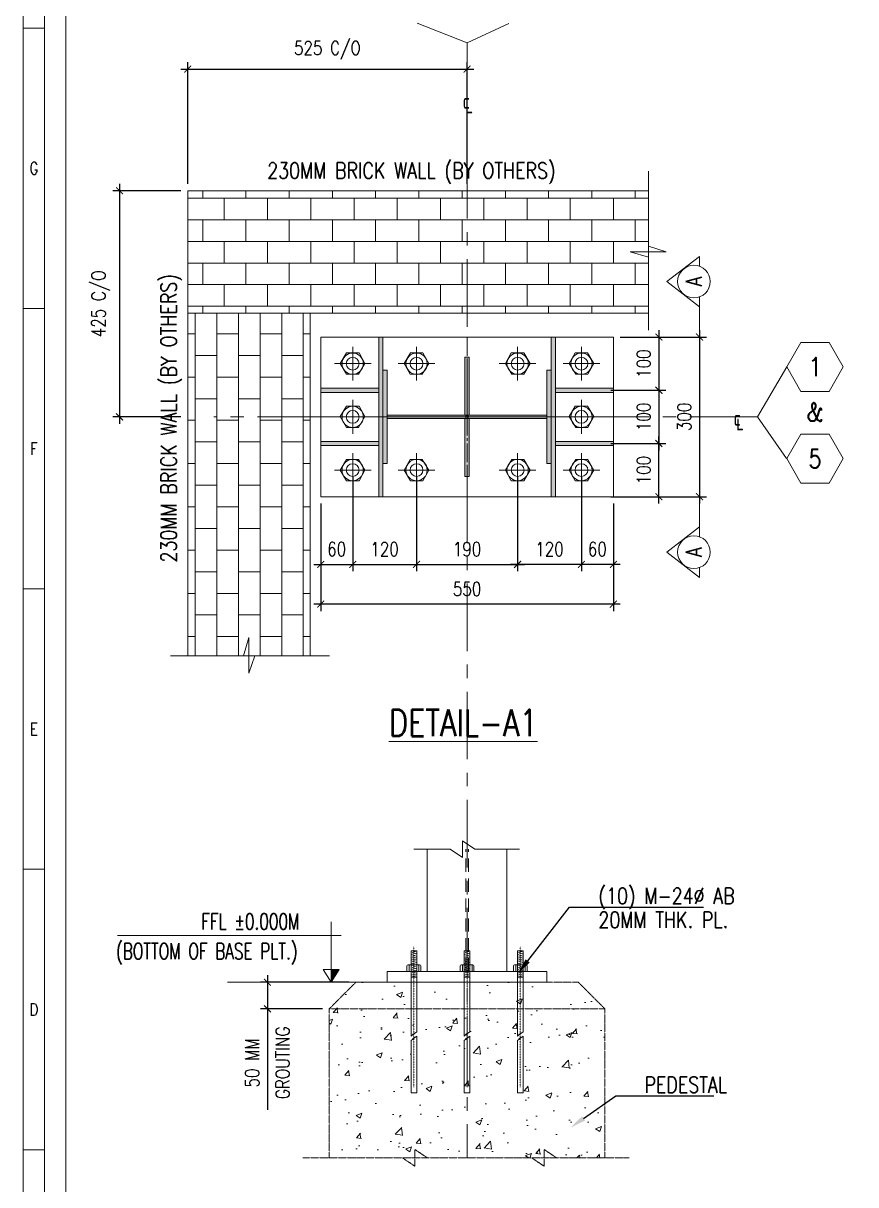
# Model space of a CAD drawing. Header units: inches. Extents: x 683042 to 921062, y -316188 to -5771.
# Drawn here: x 770450 to 772015, y -62632 to -60449 of the extents above; entities that cross this region are included whole.
import ezdxf
from ezdxf import colors
from ezdxf.entities.mleader import LeaderData, LeaderLine
from ezdxf.enums import TextEntityAlignment as Align
from ezdxf.math import Vec2, Vec3

# ---------------------------------------------------------------- set-up
doc = ezdxf.new("R2010")
doc.units = ezdxf.units.IN
doc.header["$MEASUREMENT"] = 0
for name, pattern in [('ACAD_ISO06W100', [36, 24, -3, 0, -3, 0, -3, 0, -3]), ('CENTER', [2, 1.25, -0.25, 0.25, -0.25]), ('CENTERX2', [101.6, 63.5, -12.7, 12.7, -12.7]), ('CONTINOUS', [0]), ('HIDDEN', [0.375, 0.25, -0.125])]:
    doc.linetypes.add(name, pattern=pattern)
for name, color, linetype, lineweight in [('01_SC_TEXT', 3, 'CONTINOUS', 0), ('AB', 62, 'Continuous', 0), ('BOLT', 30, 'Continuous', 0), ('HATCH.(FSH)', 250, 'Continuous', 13)]:
    doc.layers.add(name, color=color, linetype=linetype, lineweight=lineweight)
for name, color, linetype in [('3', 3, 'Continuous'), ('BG&E - DIMENSIONS', 7, 'Continuous'), ('BOLTS', 7, 'Continuous'), ('CENTER LINE', 1, 'CENTERX2'), ('DETAIL-A', 41, 'Continuous'), ('TXT', 7, 'Continuous')]:
    doc.layers.add(name, color=color, linetype=linetype)
doc.styles.add('AR-ROMANS-80', font='romans.shx', dxfattribs={"width": 0.8})
doc.styles.add('ROMANS', font='romans.shx', dxfattribs={"width": 0.8})
doc.styles.get("Standard").update_dxf_attribs({"font": 'arial.ttf'})
doc.dimstyles.new('DET', dxfattribs={"dimscale": 13, "dimtxt": 2, "dimasz": 1, "dimexe": 1, "dimexo": 1, "dimgap": 1.2, "dimtad": 1, "dimdec": 0, "dimzin": 0, "dimdsep": 46, "dimtxsty": 'AR-ROMANS-80', "dimblk": 'ARCHTICK', "dimcen": 0.09, "dimdle": 1, "dimclrd": 6, "dimclre": 6, "dimclrt": 256, "dimadec": 0, "dimazin": 0, "dimtfac": 1, "dimtdec": 0, "dimtmove": 0, "dimatfit": 3, "dimldrblk": 'ARCHTICK', "dimfxl": 1, "dimtfill": 1, "dimtolj": 1, "dimtzin": 0, "dimlwd": -1, "dimlwe": -1, "dimarcsym": 0})

# ---------------------------------------------------------------- blocks, each defined once
blk = doc.blocks.new('A$C452708B2')
at = {"layer": 'AB', "color": 2, "linetype": 'CENTER', "ltscale": 3}
blk.add_line((0, -9550), (0, 2073), dxfattribs=at)
at = {"layer": 'AB', "color": 7}
for p, q in [((-231, 1712), (-231, -459)), ((231, 1712), (-231, 1712)), ((231, 1712), (231, -459)), ((231, -459), (-231, -459))]:
    blk.add_line(p, q, dxfattribs=at)
at = {"layer": 'AB'}
for p, q in [((231, 1521), (-231, 1419)), ((231, 1210), (-231, 1108)), ((231, 1056), (-231, 954)), ((147, 1660), (-147, 1588)), ((147, 1349), (-147, 1277)), ((-570, 0), (-570, 475)), ((-475, 570), (475, 570)), ((-380, 0), (-380, 570)), ((231, 745), (-231, 643)), ((231, 591), (-231, 490)), ((231, 281), (-231, 179)), ((231, 127), (-231, 25)), ((147, 884), (-147, 812)), ((147, 420), (-147, 348)), ((409, 543), (409, 0)), ((570, 475), (570, 0)), ((231, -184), (-231, -286)), ((-231, -459), (-231, -5329)), ((147, -45), (-147, -117)), ((147, -356), (-147, -428)), ((231, -459), (231, -4984)), ((-231, -5329), (-95, -5213)), ((-231, -5696), (-91, -5578)), ((-231, -5696), (-231, -10027)), ((-95, -5213), (-100, -5138)), ((-100, -5138), (-31, -5253)), ((-91, -5578), (-97, -5503)), ((-97, -5503), (-28, -5618)), ((-37, -5178), (231, -4984)), ((-31, -5253), (-37, -5178)), ((-33, -5543), (231, -5351)), ((-28, -5618), (-33, -5543)), ((231, -5351), (231, -10027)), ((-231, -10027), (231, -10027))]:
    blk.add_line(p, q, dxfattribs=at)
for centre, start, end in [((-475, 475), 90, 180), ((475, 475), 0, 90)]:
    blk.add_arc(centre, 95, start, end, dxfattribs=at)
blk = doc.blocks.new('_ArchTick')
at = {"color": 0, "linetype": 'ByBlock', "const_width": 0.15}
blk.add_lwpolyline([(-0.5, -0.5), (0.5, 0.5)], dxfattribs=at)
blk = doc.blocks.new('*D57')
at = {"color": 6, "transparency": 16777216}
for p, q in [((770908.8, -62238.1), (770908.8, -62301.1)), ((771062, -62251.1), (770895.8, -62251.1)), ((771012, -62301.1), (770895.8, -62301.1)), ((770908.8, -62301.1), (770908.8, -62490.9))]:
    blk.add_line(p, q, dxfattribs=at)
at = {"layer": 'Defpoints', "color": 0, "transparency": 16777216}
for p in [(771075, -62251.1), (770908.8, -62301.1), (771025, -62301.1)]:
    blk.add_point(p, dxfattribs=at)
at = {"color": 6, "transparency": 16777216, "xscale": 13, "yscale": 13, "zscale": 13}
for p, rotation in [((770908.8, -62251.1), 90), ((770908.8, -62301.1), 270)]:
    blk.add_blockref('_ArchTick', p, dxfattribs=dict(at, rotation=rotation))
at = {"lineweight": 5, "transparency": 16777216, "char_height": 26, "attachment_point": 5, "rotation": 90, "style": 'AR-ROMANS-80'}
for s, insert in [('\\A1;GROUTING', (770937.4, -62402.5)), ('\\A1;50 MM', (770880.2, -62402.5))]:
    blk.add_mtext(s, dxfattribs=dict(at, insert=insert))
blk = doc.blocks.new('*D48')
at = {"color": 6, "transparency": 16777216}
for p, q in [((771644.5, -61025.8), (771644.5, -61151.8)), ((771572, -61038.8), (771657.5, -61038.8)), ((771554, -61138.8), (771657.5, -61138.8))]:
    blk.add_line(p, q, dxfattribs=at)
at = {"layer": 'Defpoints', "color": 0, "transparency": 16777216}
for p in [(771559, -61038.8), (771541, -61138.8), (771644.5, -61138.8)]:
    blk.add_point(p, dxfattribs=at)
at = {"color": 6, "transparency": 16777216, "xscale": 13, "yscale": 13, "zscale": 13}
for p, rotation in [((771644.5, -61038.8), 90), ((771644.5, -61138.8), 270)]:
    blk.add_blockref('_ArchTick', p, dxfattribs=dict(at, rotation=rotation))
at = {"lineweight": 5, "transparency": 16777216, "insert": (771615.9, -61088.8), "char_height": 26, "attachment_point": 5, "rotation": 90, "style": 'AR-ROMANS-80'}
blk.add_mtext('\\A1;100', dxfattribs=at)
blk = doc.blocks.new('*D49')
at = {"color": 6, "transparency": 16777216}
for p, q in [((771644.5, -61125.8), (771644.5, -61251.8)), ((771554, -61138.8), (771657.5, -61138.8)), ((771554, -61238.8), (771657.5, -61238.8))]:
    blk.add_line(p, q, dxfattribs=at)
at = {"layer": 'Defpoints', "color": 0, "transparency": 16777216}
for p in [(771541, -61138.8), (771541, -61238.8), (771644.5, -61238.8)]:
    blk.add_point(p, dxfattribs=at)
at = {"color": 6, "transparency": 16777216, "xscale": 13, "yscale": 13, "zscale": 13}
for p, rotation in [((771644.5, -61138.8), 90), ((771644.5, -61238.8), 270)]:
    blk.add_blockref('_ArchTick', p, dxfattribs=dict(at, rotation=rotation))
at = {"lineweight": 5, "transparency": 16777216, "insert": (771615.9, -61188.8), "char_height": 26, "attachment_point": 5, "rotation": 90, "style": 'AR-ROMANS-80'}
blk.add_mtext('\\A1;100', dxfattribs=at)
blk = doc.blocks.new('*D50')
at = {"color": 6, "transparency": 16777216}
for p, q in [((771069, -61301.8), (771069, -61479)), ((771189, -61301.8), (771189, -61479)), ((771056, -61466), (771202, -61466))]:
    blk.add_line(p, q, dxfattribs=at)
at = {"layer": 'Defpoints', "color": 0, "transparency": 16777216}
for p in [(771069, -61288.8), (771189, -61288.8), (771189, -61466)]:
    blk.add_point(p, dxfattribs=at)
at = {"color": 6, "transparency": 16777216, "xscale": 13, "yscale": 13, "zscale": 13, "rotation": 180}
blk.add_blockref('_ArchTick', (771069, -61466), dxfattribs=at)
at = {"color": 6, "transparency": 16777216, "xscale": 13, "yscale": 13, "zscale": 13}
blk.add_blockref('_ArchTick', (771189, -61466), dxfattribs=at)
at = {"lineweight": 5, "transparency": 16777216, "insert": (771129, -61437.4), "char_height": 26, "attachment_point": 5, "style": 'AR-ROMANS-80'}
blk.add_mtext('\\A1;120', dxfattribs=at)
blk = doc.blocks.new('*D51')
at = {"color": 6, "transparency": 16777216}
for p, q in [((771009, -61351.8), (771009, -61553.7)), ((771559, -61351.8), (771559, -61553.7)), ((771572, -61540.7), (770996, -61540.7))]:
    blk.add_line(p, q, dxfattribs=at)
at = {"layer": 'Defpoints', "color": 0, "transparency": 16777216}
for p in [(771009, -61338.8), (771559, -61338.8), (771009, -61540.7)]:
    blk.add_point(p, dxfattribs=at)
at = {"color": 6, "transparency": 16777216, "xscale": 13, "yscale": 13, "zscale": 13, "rotation": 180}
blk.add_blockref('_ArchTick', (771009, -61540.7), dxfattribs=at)
at = {"color": 6, "transparency": 16777216, "xscale": 13, "yscale": 13, "zscale": 13}
blk.add_blockref('_ArchTick', (771559, -61540.7), dxfattribs=at)
at = {"lineweight": 5, "transparency": 16777216, "insert": (771284, -61512.1), "char_height": 26, "attachment_point": 5, "style": 'AR-ROMANS-80'}
blk.add_mtext('\\A1;550', dxfattribs=at)
blk = doc.blocks.new('*D52')
at = {"color": 6, "transparency": 16777216}
for p, q in [((771720.8, -61025.8), (771720.8, -61351.8)), ((771572, -61038.8), (771733.8, -61038.8)), ((771572, -61338.8), (771733.8, -61338.8))]:
    blk.add_line(p, q, dxfattribs=at)
at = {"layer": 'Defpoints', "color": 0, "transparency": 16777216}
for p in [(771559, -61038.8), (771559, -61338.8), (771720.8, -61338.8)]:
    blk.add_point(p, dxfattribs=at)
at = {"color": 6, "transparency": 16777216, "xscale": 13, "yscale": 13, "zscale": 13}
for p, rotation in [((771720.8, -61038.8), 90), ((771720.8, -61338.8), 270)]:
    blk.add_blockref('_ArchTick', p, dxfattribs=dict(at, rotation=rotation))
at = {"lineweight": 5, "transparency": 16777216, "insert": (771692.2, -61188.8), "char_height": 26, "attachment_point": 5, "rotation": 90, "style": 'AR-ROMANS-80'}
blk.add_mtext('\\A1;300', dxfattribs=at)
blk = doc.blocks.new('*D58')
at = {"layer": 'BG&E - DIMENSIONS', "color": 6, "transparency": 16777216}
for p, q in [((770746, -60763.8), (770617.9, -60763.8)), ((770630.9, -60750.8), (770630.9, -61201.8)), ((770746, -61188.8), (770617.9, -61188.8))]:
    blk.add_line(p, q, dxfattribs=at)
at = {"layer": 'Defpoints', "color": 0, "transparency": 16777216}
for p in [(770759, -60763.8), (770630.9, -61188.8), (770759, -61188.8)]:
    blk.add_point(p, dxfattribs=at)
at = {"layer": 'BG&E - DIMENSIONS', "color": 6, "transparency": 16777216, "xscale": 13, "yscale": 13, "zscale": 13}
for p, rotation in [((770630.9, -60763.8), 90), ((770630.9, -61188.8), 270)]:
    blk.add_blockref('_ArchTick', p, dxfattribs=dict(at, rotation=rotation))
at = {"layer": 'BG&E - DIMENSIONS', "lineweight": 5, "transparency": 16777216, "insert": (770595.5, -60976.3), "char_height": 26, "attachment_point": 5, "rotation": 90, "style": 'AR-ROMANS-80'}
blk.add_mtext('\\A1;425 C/O', dxfattribs=at)
blk = doc.blocks.new('*D59')
at = {"layer": 'BG&E - DIMENSIONS', "color": 6, "transparency": 16777216}
for p, q in [((770759, -60750.8), (770759, -60522.3)), ((771284, -60750.8), (771284, -60522.3)), ((770746, -60535.3), (771297, -60535.3))]:
    blk.add_line(p, q, dxfattribs=at)
at = {"layer": 'Defpoints', "color": 0, "transparency": 16777216}
for p in [(771284, -60535.3), (770759, -60763.8), (771284, -60763.8)]:
    blk.add_point(p, dxfattribs=at)
at = {"layer": 'BG&E - DIMENSIONS', "color": 6, "transparency": 16777216, "xscale": 13, "yscale": 13, "zscale": 13, "rotation": 180}
blk.add_blockref('_ArchTick', (770759, -60535.3), dxfattribs=at)
at = {"layer": 'BG&E - DIMENSIONS', "color": 6, "transparency": 16777216, "xscale": 13, "yscale": 13, "zscale": 13}
blk.add_blockref('_ArchTick', (771284, -60535.3), dxfattribs=at)
at = {"layer": 'BG&E - DIMENSIONS', "lineweight": 5, "transparency": 16777216, "insert": (771021.5, -60499.9), "char_height": 26, "attachment_point": 5, "style": 'AR-ROMANS-80'}
blk.add_mtext('\\A1;525 C/O', dxfattribs=at)
blk = doc.blocks.new('*D53')
at = {"color": 6, "transparency": 16777216}
for p, q in [((771554, -61238.8), (771657.5, -61238.8)), ((771644.5, -61351.8), (771644.5, -61225.8)), ((771554, -61338.8), (771657.5, -61338.8))]:
    blk.add_line(p, q, dxfattribs=at)
at = {"layer": 'Defpoints', "color": 0, "transparency": 16777216}
for p in [(771541, -61238.8), (771644.5, -61238.8), (771541, -61338.8)]:
    blk.add_point(p, dxfattribs=at)
at = {"color": 6, "transparency": 16777216, "xscale": 13, "yscale": 13, "zscale": 13}
for p, rotation in [((771644.5, -61238.8), 90), ((771644.5, -61338.8), 270)]:
    blk.add_blockref('_ArchTick', p, dxfattribs=dict(at, rotation=rotation))
at = {"lineweight": 5, "transparency": 16777216, "insert": (771615.9, -61288.8), "char_height": 26, "attachment_point": 5, "rotation": 90, "style": 'AR-ROMANS-80'}
blk.add_mtext('\\A1;100', dxfattribs=at)
blk = doc.blocks.new('A$C12C407A3')
at = {"color": 3, "lineweight": 5}
blk.add_line((475, 105), (1042, 105), dxfattribs=at)
blk.add_lwpolyline([(-288, 105), (-474, 105), (0, -507), (475, 105), (288, 105)], dxfattribs=at)
blk.add_circle((0, 0), 307, dxfattribs=at)
blk = doc.blocks.new('*D54')
at = {"color": 6, "transparency": 16777216}
for p, q in [((771069, -61301.9), (771069, -61479)), ((771009, -61351.8), (771009, -61479)), ((770996, -61466), (771082, -61466))]:
    blk.add_line(p, q, dxfattribs=at)
at = {"layer": 'Defpoints', "color": 0, "transparency": 16777216}
for p in [(771069, -61288.9), (771009, -61338.8), (771069, -61466)]:
    blk.add_point(p, dxfattribs=at)
at = {"color": 6, "transparency": 16777216, "xscale": 13, "yscale": 13, "zscale": 13, "rotation": 180}
blk.add_blockref('_ArchTick', (771009, -61466), dxfattribs=at)
at = {"color": 6, "transparency": 16777216, "xscale": 13, "yscale": 13, "zscale": 13}
blk.add_blockref('_ArchTick', (771069, -61466), dxfattribs=at)
at = {"lineweight": 5, "transparency": 16777216, "insert": (771039, -61437.4), "char_height": 26, "attachment_point": 5, "style": 'AR-ROMANS-80'}
blk.add_mtext('\\A1;60', dxfattribs=at)
blk = doc.blocks.new('A$C153212E7')
at = {"lineweight": 5}
h = blk.add_hatch(color=256, dxfattribs=at)
h.dxf.hatch_style = 1
h.paths.add_polyline_path([(108.9, 300), (108.9, 0), (116.9, 0), (116.9, 300)])
h = blk.add_hatch(color=256, dxfattribs=at)
h.dxf.hatch_style = 1
h.paths.add_polyline_path([(441.1, 300), (441.1, 0), (433.1, 0), (433.1, 300)])
h = blk.add_hatch(color=256, dxfattribs=at)
h.dxf.hatch_style = 1
h.paths.add_polyline_path([(279, 153), (279, 261.9), (271, 261.9), (271, 153)])
h = blk.add_hatch(color=3, dxfattribs=at)
h.dxf.hatch_style = 1
h.paths.add_polyline_path([(116.9, 237.5), (116.9, 62.5), (124.9, 62.5), (124.9, 237.5)])
h.paths.add_polyline_path([(125, 147), (425, 147), (425, 153), (125, 153)])
h.paths.add_polyline_path([(433, 237.5), (433, 62.5), (425, 62.5), (425, 237.5)])
h = blk.add_hatch(color=256, dxfattribs=at)
h.dxf.hatch_style = 1
h.paths.add_polyline_path([(108.9, 204), (0, 204), (0, 196), (108.9, 196)])
h = blk.add_hatch(color=256, dxfattribs=at)
h.dxf.hatch_style = 1
h.paths.add_polyline_path([(441.1, 204), (550, 204), (550, 196), (441.1, 196)])
h = blk.add_hatch(color=256, dxfattribs=at)
h.dxf.hatch_style = 1
h.paths.add_polyline_path([(279, 147), (279, 38.1), (271, 38.1), (271, 147)])
h = blk.add_hatch(color=256, dxfattribs=at)
h.dxf.hatch_style = 1
h.paths.add_polyline_path([(108.9, 96), (0, 96), (0, 104), (108.9, 104)])
h = blk.add_hatch(color=256, dxfattribs=at)
h.dxf.hatch_style = 1
h.paths.add_polyline_path([(441.1, 96), (550, 96), (550, 104), (441.1, 104)])
blk.add_line((74.9, 150), (474.9, 150), dxfattribs=at)
at = {"color": 1, "lineweight": 5}
blk.add_lwpolyline([(0, 300), (550, 300), (550, 0), (0, 0)], close=True, dxfattribs=at)
at = {"lineweight": 5}
for points in [[(108.9, 300), (108.9, 0), (116.9, 0), (116.9, 300)], [(441.1, 300), (441.1, 0), (433.1, 0), (433.1, 300)], [(279, 153), (279, 261.9), (271, 261.9), (271, 153)], [(108.9, 204), (0, 204), (0, 196), (108.9, 196)], [(441.1, 204), (550, 204), (550, 196), (441.1, 196)], [(279, 147), (279, 38.1), (271, 38.1), (271, 147)], [(108.9, 96), (0, 96), (0, 104), (108.9, 104)], [(441.1, 96), (550, 96), (550, 104), (441.1, 104)]]:
    blk.add_lwpolyline(points, close=True, dxfattribs=at)
blk.add_circle((274.9, 150), 3, dxfattribs=at)
at = {"layer": 'DETAIL-A', "linetype": 'CENTER', "lineweight": 5, "ltscale": 20}
for p, q in [((274.9, 300), (274.9, 0)), ((550, 150), (0, 150))]:
    blk.add_line(p, q, dxfattribs=at)
at = {"layer": 'DETAIL-A', "lineweight": 5}
for p, q in [((60, 218.1), (60, 281.9)), ((180, 218.1), (180, 281.9)), ((370, 218.1), (370, 281.9)), ((490, 218.1), (490, 281.9)), ((25.5, 250), (94.5, 250)), ((145.5, 250), (214.5, 250)), ((404.5, 250), (335.5, 250)), ((524.5, 250), (455.5, 250)), ((60, 118.1), (60, 181.9)), ((490, 118.1), (490, 181.9)), ((25.5, 150), (94.5, 150)), ((524.5, 150), (455.5, 150)), ((60, 81.9), (60, 18.1)), ((180, 81.9), (180, 18.1)), ((370, 81.9), (370, 18.1)), ((490, 81.9), (490, 18.1)), ((25.5, 50), (94.5, 50)), ((145.5, 50), (214.5, 50)), ((404.5, 50), (335.5, 50)), ((524.5, 50), (455.5, 50))]:
    blk.add_line(p, q, dxfattribs=at)
for points in [[(72, 270.1), (83, 250.4), (70.8, 230), (48.1, 230), (36.7, 250.4), (48.5, 270.1)], [(192, 270.1), (203, 250.4), (190.8, 230), (168.1, 230), (156.7, 250.4), (168.5, 270.1)], [(358, 270.1), (347, 250.4), (359.2, 230), (381.9, 230), (393.3, 250.4), (381.5, 270.1)], [(478, 270.1), (467, 250.4), (479.2, 230), (501.9, 230), (513.3, 250.4), (501.5, 270.1)], [(72, 170.1), (83, 150.4), (70.8, 130), (48.1, 130), (36.7, 150.4), (48.5, 170.1)], [(478, 170.1), (467, 150.4), (479.2, 130), (501.9, 130), (513.3, 150.4), (501.5, 170.1)], [(72, 29.9), (83, 49.6), (70.8, 70), (48.1, 70), (36.7, 49.6), (48.5, 29.9)], [(192, 29.9), (203, 49.6), (190.8, 70), (168.1, 70), (156.7, 49.6), (168.5, 29.9)], [(358, 29.9), (347, 49.6), (359.2, 70), (381.9, 70), (393.3, 49.6), (381.5, 29.9)], [(478, 29.9), (467, 49.6), (479.2, 70), (501.9, 70), (513.3, 49.6), (501.5, 29.9)]]:
    blk.add_lwpolyline(points, close=True, dxfattribs=at)
at = {"layer": 'DETAIL-A', "color": 3, "lineweight": 5}
for points in [[(116.9, 237.5), (116.9, 62.5), (124.9, 62.5), (124.9, 237.5)], [(433, 237.5), (433, 62.5), (425, 62.5), (425, 237.5)], [(125, 147), (425, 147), (425, 153), (125, 153)]]:
    blk.add_lwpolyline(points, close=True, dxfattribs=at)
at = {"layer": 'DETAIL-A', "lineweight": 5}
for centre, radius in [((60, 250), 20), ((60, 250), 12), ((180, 250), 20), ((180, 250), 12), ((370, 250), 20), ((370, 250), 12), ((490, 250), 20), ((490, 250), 12), ((60, 150), 20), ((60, 150), 12), ((490, 150), 20), ((490, 150), 12), ((60, 50), 20), ((180, 50), 20), ((370, 50), 20), ((490, 50), 20), ((60, 50), 12), ((180, 50), 12), ((370, 50), 12), ((490, 50), 12)]:
    blk.add_circle(centre, radius, dxfattribs=at)
blk = doc.blocks.new('*D55')
at = {"color": 6, "transparency": 16777216}
for p, q in [((771378.9, -61301.8), (771378.9, -61479)), ((771498.9, -61301.8), (771498.9, -61479)), ((771511.9, -61466), (771365.9, -61466))]:
    blk.add_line(p, q, dxfattribs=at)
at = {"layer": 'Defpoints', "color": 0, "transparency": 16777216}
for p in [(771378.9, -61288.8), (771498.9, -61288.8), (771378.9, -61466)]:
    blk.add_point(p, dxfattribs=at)
at = {"color": 6, "transparency": 16777216, "xscale": 13, "yscale": 13, "zscale": 13, "rotation": 180}
blk.add_blockref('_ArchTick', (771378.9, -61466), dxfattribs=at)
at = {"color": 6, "transparency": 16777216, "xscale": 13, "yscale": 13, "zscale": 13}
blk.add_blockref('_ArchTick', (771498.9, -61466), dxfattribs=at)
at = {"lineweight": 5, "transparency": 16777216, "insert": (771438.9, -61437.4), "char_height": 26, "attachment_point": 5, "style": 'AR-ROMANS-80'}
blk.add_mtext('\\A1;120', dxfattribs=at)
blk = doc.blocks.new('*D56')
at = {"color": 6, "transparency": 16777216}
for p, q in [((771498.9, -61301.9), (771498.9, -61479)), ((771558.9, -61351.8), (771558.9, -61479)), ((771571.9, -61466), (771485.9, -61466))]:
    blk.add_line(p, q, dxfattribs=at)
at = {"layer": 'Defpoints', "color": 0, "transparency": 16777216}
for p in [(771498.9, -61288.9), (771558.9, -61338.8), (771498.9, -61466)]:
    blk.add_point(p, dxfattribs=at)
at = {"color": 6, "transparency": 16777216, "xscale": 13, "yscale": 13, "zscale": 13, "rotation": 180}
blk.add_blockref('_ArchTick', (771498.9, -61466), dxfattribs=at)
at = {"color": 6, "transparency": 16777216, "xscale": 13, "yscale": 13, "zscale": 13}
blk.add_blockref('_ArchTick', (771558.9, -61466), dxfattribs=at)
at = {"lineweight": 5, "transparency": 16777216, "insert": (771528.9, -61437.4), "char_height": 26, "attachment_point": 5, "style": 'AR-ROMANS-80'}
blk.add_mtext('\\A1;60', dxfattribs=at)
blk = doc.blocks.new('*D60')
at = {"color": 6, "transparency": 16777216}
for p, q in [((771189, -61301.8), (771189, -61479)), ((771378.9, -61301.8), (771378.9, -61479)), ((771176, -61466), (771391.9, -61466))]:
    blk.add_line(p, q, dxfattribs=at)
at = {"layer": 'Defpoints', "color": 0, "transparency": 16777216}
for p in [(771189, -61288.8), (771378.9, -61288.8), (771378.9, -61466)]:
    blk.add_point(p, dxfattribs=at)
at = {"color": 6, "transparency": 16777216, "xscale": 13, "yscale": 13, "zscale": 13, "rotation": 180}
blk.add_blockref('_ArchTick', (771189, -61466), dxfattribs=at)
at = {"color": 6, "transparency": 16777216, "xscale": 13, "yscale": 13, "zscale": 13}
blk.add_blockref('_ArchTick', (771378.9, -61466), dxfattribs=at)
at = {"lineweight": 5, "transparency": 16777216, "insert": (771283.9, -61437.4), "char_height": 26, "attachment_point": 5, "style": 'AR-ROMANS-80'}
blk.add_mtext('\\A1;190', dxfattribs=at)
blk = doc.blocks.new('A$C75FF52D8')
at = {"color": 251, "lineweight": 13}
for p, q in [((0, 367.5), (4, 367.5)), ((0, 315), (4, 315)), ((0, 262.5), (4, 262.5)), ((0, 210), (4, 210)), ((0, 157.5), (4, 157.5))]:
    blk.add_line(p, q, dxfattribs=at)
for points in [[(594, 420), (594, 0), (0, 0), (0, 420)], [(590, 416), (590, 4), (4, 4), (4, 416)], [(586, 412), (586, 8), (8, 8), (8, 412)]]:
    blk.add_lwpolyline(points, close=True, dxfattribs=at)
at = {"color": 251, "lineweight": 13, "char_height": 2.3, "attachment_point": 5, "style": 'ROMANS'}
for s, insert in [('\\A1;G', (2, 341.25)), ('\\A1;F', (2, 288.75)), ('\\A1;E', (2, 236.25)), ('\\A1;D', (2, 183.75))]:
    blk.add_mtext(s, dxfattribs=dict(at, insert=insert))
at = {"color": 23, "flags": 8}
for tag, p in [('REV6', (297.92, 54.53)), ('DATE6', (312.39, 54.53)), ('H6', (327.28, 54.53)), ('REV5', (297.92, 47.58)), ('DATE5', (312.39, 47.58)), ('H5', (327.28, 47.58)), ('REV4', (297.92, 40.64)), ('DATE4', (312.39, 40.64)), ('H4', (327.28, 40.64)), ('REV3', (297.92, 33.69)), ('DATE3', (312.39, 33.69)), ('H3', (327.28, 33.69)), ('REV2', (297.92, 26.75)), ('DATE2', (312.39, 26.75)), ('H2', (327.28, 26.75)), ('REV1', (297.92, 19.81)), ('DATE1', (312.39, 19.81)), ('H1', (327.28, 19.81))]:
    blk.add_attdef(tag, text='', height=2.5, dxfattribs=at).set_placement(p, align=Align.MIDDLE_CENTER)
for tag, p in [('CUSTOMER', (430.6, 53)), ('PROJECT', (430.6, 43)), ('DESIGN', (502.96, 43)), ('DRAWN', (524.15, 43)), ('CHECK', (545.34, 43)), ('APPROVED', (566.53, 43)), ('LOCATION', (430.6, 33)), ('DATE', (515.91, 33)), ('SCALE', (559.73, 33)), ('TITLE', (489.86, 23)), ('JOBNO.:', (489.86, 13)), ('DWG.NO.:', (543.31, 10.5)), ('REVISION', (560.99, 10.5)), ('SHEET', (576.22, 10.5))]:
    blk.add_attdef(tag, text='', height=2.5, dxfattribs=at).set_placement(p, align=Align.MIDDLE_LEFT)

msp = doc.modelspace()

# ---------------------------------------------------------------- hatches: boundary and pattern name
at = {"lineweight": 5}
h = msp.add_hatch(dxfattribs=at)
h.set_pattern_fill('AR-B816', color=251, scale=0.2)
h.set_pattern_definition([(360, (435832.127, -87437.6), (1e-14, 40.64), []), (90, (435832.127, -87437.6), (-40.64, 40.64), [40.64, -40.64])])
h.paths.add_polyline_path([(771624.917, -60993.788), (770759.009, -60993.788), (770759.009, -60763.788), (771624.917, -60763.788)])
h = msp.add_hatch(dxfattribs=at)
h.set_pattern_fill('AR-B816', color=251, scale=0.2, angle=90)
h.set_pattern_definition([(90, (797432.82, -396556.58), (-40.64, 2e-15), []), (180, (797432.82, -396556.58), (-40.64, -40.64), [40.64, -40.64])])
h.paths.add_polyline_path([(770989.009, -60993.788), (770989.009, -61637.697), (770759.009, -61637.697), (770759.009, -60993.788)])
at = {"layer": 'HATCH.(FSH)', "linetype": 'ACAD_ISO06W100', "lineweight": 5, "ltscale": 0.025}
h = msp.add_hatch(dxfattribs=at)
h.set_pattern_fill('AR-CONC', color=8, scale=0.61665, style=0)
h.set_pattern_definition([(50, (435850.36, -88390.32), (112.344105, -9.82883), [11.747175, -129.218925]), (355, (435850.36, -88390.32), (-21.732842, 117.81513), [9.39774, -103.3755]), (100.451445, (435859.72, -88391.14), (90.611262, 107.986293), [9.983563, -109.81928]), (46.1842, (435850.36, -88358.99), (167.160784, -25.925385), [17.62076, -193.82839]), (96.63556, (435864.29, -88361.15), (146.39517, 152.57522), [14.97535, -164.72907]), (351.18415, (435850.36, -88358.99), (146.39517, 152.57522), [14.09659, -155.062545]), (21, (435866.02, -88366.82), (93.492955, -63.061794), [11.747175, -129.218925]), (326, (435866.02, -88366.82), (38.110197, 113.579437), [9.39774, -103.37514]), (71.451445, (435873.81, -88372.08), (131.60315, 50.517643), [9.983563, -109.81909]), (37.5, (435850.356, -88390.316), (1.904586, 52.1408316), [0, -102.122108, 0, -104.94143, 0, -103.766713]), (7.5, (435850.356, -88390.316), (41.204319, 61.776312), [0, -59.832278, 0, -99.772673, 0, -39.548823]), (327.5, (435815.427, -88390.316), (83.6118874, -3.5326277), [0, -39.15725, 0, -122.17062, 0, -162.111016]), (317.5, (435799.764, -88390.32), (91.343802, 15.679236), [0, -50.904425, 0, -81.133822, 0, -115.122315])])
h.paths.add_polyline_path([(771284.009, -62301.12), (771024.998, -62301.12), (771024.998, -62581.227), (771185.975, -62581.227), (771185.975, -62565.482), (771209.284, -62581.227), (771284.009, -62581.227)])
h.paths.add_polyline_path([(771543.02, -62301.12), (771284.009, -62301.12), (771284.009, -62581.227), (771428.955, -62581.227), (771428.955, -62565.482), (771452.263, -62581.227), (771543.02, -62581.227)])
h.paths.add_polyline_path([(771134.009, -62251.12), (771074.998, -62251.12), (771024.998, -62301.12), (771284.009, -62301.12), (771284.009, -62251.12)])
h.paths.add_polyline_path([(771284.009, -62251.12), (771284.009, -62301.12), (771543.02, -62301.12), (771493.02, -62251.12)])

# ---------------------------------------------------------------- linework, layer by layer
at = {"color": 3, "lineweight": 5}
for p, q in [((771275.461, -62016.626), (771275.461, -61985.137)), ((771275.461, -61985.137), (771298.769, -62000.882)), ((771252.153, -62000.882), (771184.146, -62000.882)), ((771209.009, -62231.12), (771209.009, -62000.882)), ((771275.461, -62016.626), (771252.153, -62000.882)), ((771382.536, -62000.882), (771298.769, -62000.882)), ((771359.009, -62231.12), (771359.009, -62000.882))]:
    msp.add_line(p, q, dxfattribs=at)
at = {"color": 3, "linetype": 'HIDDEN', "lineweight": 5, "ltscale": 100}
for p, q in [((771281.509, -62231.12), (771281.509, -62000.882)), ((771286.509, -62231.12), (771286.509, -62000.882))]:
    msp.add_line(p, q, dxfattribs=at)
at = {"color": 230, "lineweight": 5}
for p, q in [((771028.551, -62251.12), (771028.551, -62137.861)), ((771028.551, -62137.861), (771028.551, -62163.153)), ((771047.139, -62163.153), (770626.752, -62163.153)), ((771028.551, -62163.153), (771047.139, -62163.153)), ((771013.479, -62227.17), (771028.551, -62251.12)), ((771043.622, -62227.17), (771013.479, -62227.17)), ((771013.479, -62227.17), (771028.551, -62251.12)), ((771028.551, -62251.12), (771043.622, -62227.17))]:
    msp.add_line(p, q, dxfattribs=at)
at = {"color": 6, "lineweight": 5}
for points in [[(770530.06, -60011.449), (772038.06, -60011.449), (772038.06, -62798.161), (770530.06, -62798.161)], [(771991.083, -61094.909), (771964.553, -61048.959), (771911.495, -61048.959), (771884.966, -61094.909), (771911.495, -61140.859), (771964.553, -61140.859)], [(771991.083, -61267.312), (771964.553, -61221.362), (771911.495, -61221.362), (771884.966, -61267.312), (771911.495, -61313.262), (771964.553, -61313.262)]]:
    msp.add_lwpolyline(points, close=True, dxfattribs=at)
for points in [[(771190.129, -60448.785), (771284.009, -60486.013)], [(771284.009, -60486.013), (771362.173, -60449.406)], [(771884.966, -61094.909), (771829.651, -61188.788)], [(771829.651, -61188.788), (771884.344, -61266.953)]]:
    msp.add_lwpolyline(points, dxfattribs=at)
at = {"color": 251, "lineweight": 5, "true_color": 0x636466}
for points in [[(771624.917, -60727.288), (771624.917, -60867.788), (771657.917, -60878.788), (771590.417, -60878.788), (771624.917, -60888.788), (771624.917, -61025.934)], [(771025.509, -61637.697), (770885.009, -61637.697), (770874.009, -61670.697), (770874.009, -61603.197), (770864.009, -61637.697), (770726.863, -61637.697)]]:
    msp.add_lwpolyline(points, dxfattribs=at)
for points in [[(771624.917, -60993.788), (770759.009, -60993.788), (770759.009, -60763.788), (771624.917, -60763.788)], [(770989.009, -60993.788), (770989.009, -61637.697), (770759.009, -61637.697), (770759.009, -60993.788)]]:
    msp.add_lwpolyline(points, close=True, dxfattribs=at)
at = {"color": 3, "lineweight": 5}
msp.add_lwpolyline([(771134.009, -62231.12), (771434.009, -62231.12), (771434.009, -62251.12), (771134.009, -62251.12)], close=True, dxfattribs=at)
at = {"layer": 'BOLTS', "lineweight": 5}
msp.add_line((771134.009, -62251.12), (770833.886, -62251.12), dxfattribs=at)
at = {"layer": 'CENTER LINE', "lineweight": 5, "ltscale": 2}
for p, q in [((771284.009, -60486.013), (771284.009, -62581.227)), ((771829.651, -61188.788), (770807.86, -61188.788))]:
    msp.add_line(p, q, dxfattribs=at)
at = {"layer": 'HATCH.(FSH)', "color": 8, "linetype": 'ACAD_ISO06W100', "lineweight": 5, "ltscale": 0.025}
for p, q in [((771074.998, -62251.12), (771024.998, -62301.12)), ((771074.998, -62251.12), (771493.02, -62251.12)), ((771493.02, -62251.12), (771543.02, -62301.12)), ((771024.998, -62581.227), (771024.998, -62301.12)), ((771543.02, -62301.12), (771024.998, -62301.12)), ((771543.02, -62301.12), (771543.02, -62581.227)), ((771185.975, -62596.971), (771185.975, -62565.482)), ((771185.975, -62565.482), (771209.284, -62581.227)), ((771428.955, -62596.971), (771428.955, -62565.482)), ((771428.955, -62565.482), (771452.263, -62581.227)), ((771588.687, -62581.227), (770975.106, -62581.227)), ((771185.975, -62596.971), (771162.667, -62581.227)), ((771428.955, -62596.971), (771405.647, -62581.227))]:
    msp.add_line(p, q, dxfattribs=at)
at = {"layer": 'TXT', "color": 230, "lineweight": 5}
msp.add_solid([(771028.551, -62251.12), (771043.622, -62227.17), (771028.551, -62227.17)], dxfattribs=at)

# ---------------------------------------------------------------- block references
at = {"color": 31, "lineweight": 5, "true_color": 0xfecc66, "xscale": 10.03697449145293, "yscale": 10.03697449145293, "zscale": 10.03697449145293}
msp.add_blockref('A$C75FF52D8', (770449.762, -64146.682), dxfattribs=at)
at = {"color": 7, "linetype": 'CONTINOUS', "lineweight": 5, "yscale": 0.0999999999999999, "zscale": 0.0999999999999999, "rotation": 270}
for p, xscale in [((771710.303, -60934.557), 0.0999999999999999), ((771710.303, -61443.02), -0.0999999999999999)]:
    msp.add_blockref('A$C12C407A3', p, dxfattribs=dict(at, xscale=xscale))
at = {"lineweight": 5}
msp.add_blockref('A$C153212E7', (771009.009, -61338.788), dxfattribs=at)
at = {"layer": 'BOLT', "lineweight": 5, "xscale": 0.0227201755289429, "yscale": 0.0227201755289429, "zscale": 0.0227201755289429}
for p in [(771184.009, -62231.12), (771284.009, -62231.12), (771384.009, -62231.12)]:
    msp.add_blockref('A$C452708B2', p, dxfattribs=at)

# ---------------------------------------------------------------- texts
at = {"lineweight": 5, "style": 'AR-ROMANS-80', "width": 0.8}
for s, p in [('1', (771938.024, -61094.909)), ('&', (771938.024, -61179.184)), ('5', (771938.071, -61267.393))]:
    msp.add_text(s, height=35, dxfattribs=at).set_placement(p, align=Align.MIDDLE_CENTER)
at = {"color": 5, "lineweight": 5, "true_color": 0x0000f0, "insert": (771179.446, -60730.999), "char_height": 30, "attachment_point": 5, "style": 'AR-ROMANS-80'}
msp.add_mtext('\\A1;230MM BRICK WALL (BY OTHERS)', dxfattribs=at)
at = {"color": 5, "lineweight": 5, "true_color": 0x0000f0, "insert": (770728.099, -61191.444), "char_height": 30, "attachment_point": 5, "rotation": 90, "style": 'AR-ROMANS-80'}
msp.add_mtext('\\A1;230MM BRICK WALL (BY OTHERS)', dxfattribs=at)
at = {"color": 3, "lineweight": 5, "char_height": 30, "width": 47.53279, "attachment_point": 5, "rotation": 90, "style": 'ROMANS'}
for insert in [(771710.303, -60934.557), (771710.303, -61443.02)]:
    msp.add_mtext('\\pxqc;A', dxfattribs=dict(at, insert=insert))
at = {"layer": '01_SC_TEXT', "color": 4, "lineweight": 5, "insert": (771276.771, -61763.645), "char_height": 50, "attachment_point": 5, "style": 'ROMANS'}
msp.add_mtext('{\\L\\C3;DETAIL-A1}', dxfattribs=at)
at = {"layer": '3', "lineweight": 5, "char_height": 34, "width": 24.08593, "attachment_point": 5, "style": 'ROMANS'}
for insert in [(771282.871, -60599.787), (771791.892, -61195.556)]:
    msp.add_mtext('℄', dxfattribs=dict(at, insert=insert))
at = {"layer": 'TXT', "color": 1, "lineweight": 5, "style": 'ROMANS', "width": 0.7}
msp.add_text('FFL %%P0.000M', height=30, dxfattribs=at).set_placement((770784.6, -62137.071), align=Align.MIDDLE_LEFT)
msp.add_text('(BOTTOM OF BASE PLT.)', height=30, dxfattribs=at).set_placement((770624.331, -62207.854))

# ---------------------------------------------------------------- dimensions: what is measured, and where the dimension line sits
at = {"lineweight": 5}
for base, p1, p2, angle, picture, middle in [((771644.523, -61138.788), (771559.009, -61038.788), (771540.951, -61138.788), 90, '*D48', (771644.523, -61088.788)), ((771498.889, -61466.015), (771558.889, -61338.788), (771498.889, -61288.915), 180, '*D56', (771528.889, -61466.015))]:
    dim = msp.add_linear_dim(base=base, p1=p1, p2=p2, angle=angle, dimstyle='DET', override={"dimtmove": 1}, dxfattribs=at)
    dim.commit()
    dim.dimension.update_dxf_attribs({"geometry": picture, "text_midpoint": middle, "dimtype": 160})
for base, p1, p2, angle, picture, middle in [((771720.821, -61338.788), (771559.009, -61038.788), (771559.009, -61338.788), 90, '*D52', (771692.221, -61188.788)), ((771644.523, -61238.788), (771540.951, -61138.788), (771540.951, -61238.788), 90, '*D49', (771615.923, -61188.788)), ((771644.523, -61238.788), (771540.951, -61338.788), (771540.951, -61238.788), 270, '*D53', (771615.923, -61288.788)), ((771378.889, -61466.015), (771498.889, -61288.788), (771378.889, -61288.788), 180, '*D55', (771438.889, -61437.415))]:
    dim = msp.add_linear_dim(base=base, p1=p1, p2=p2, angle=angle, dimstyle='DET', override={"dimtmove": 1}, dxfattribs=at)
    dim.commit()
    dim.dimension.update_dxf_attribs({"geometry": picture, "text_midpoint": middle})
dim = msp.add_linear_dim(base=(771069.009, -61466.015), p1=(771009.009, -61338.788), p2=(771069.009, -61288.915), dimstyle='DET', override={"dimtmove": 1}, dxfattribs=at)
dim.commit()
dim.dimension.update_dxf_attribs({"geometry": '*D54', "text_midpoint": (771039.009, -61466.015), "dimtype": 160})
for base, p1, p2, picture, middle in [((771189.009, -61466.015), (771069.009, -61288.788), (771189.009, -61288.788), '*D50', (771129.009, -61437.415)), ((771378.889, -61466.015), (771189.009, -61288.788), (771378.889, -61288.788), '*D60', (771283.949, -61437.415)), ((771009.009, -61540.681), (771559.009, -61338.788), (771009.009, -61338.788), '*D51', (771284.009, -61512.081))]:
    dim = msp.add_linear_dim(base=base, p1=p1, p2=p2, dimstyle='DET', override={"dimtmove": 1}, dxfattribs=at)
    dim.commit()
    dim.dimension.update_dxf_attribs({"geometry": picture, "text_midpoint": middle})
dim = msp.add_linear_dim(base=(770908.848, -62301.12), p1=(771074.998, -62251.12), p2=(771024.998, -62301.12), angle=90, text='<> MM\\XGROUTING', dimstyle='DET', dxfattribs=at)
dim.commit()
dim.dimension.update_dxf_attribs({"geometry": '*D57', "text_midpoint": (770908.848, -62402.52)})
at = {"layer": 'BG&E - DIMENSIONS', "lineweight": 5}
dim = msp.add_linear_dim(base=(771284.009, -60535.333), p1=(770759.009, -60763.788), p2=(771284.009, -60763.788), text='<> C/O', dimstyle='DET', dxfattribs=at)
dim.commit()
dim.dimension.update_dxf_attribs({"geometry": '*D59', "text_midpoint": (771021.509, -60499.924)})
dim = msp.add_linear_dim(base=(770630.874, -61188.788), p1=(770759.009, -60763.788), p2=(770759.009, -61188.788), angle=90, text='<> C/O', dimstyle='DET', dxfattribs=at)
dim.commit()
dim.dimension.update_dxf_attribs({"geometry": '*D58', "text_midpoint": (770595.464, -60976.288)})

# ---------------------------------------------------------------- leaders
at = {"color": 1, "lineweight": 5}
ml = msp.add_multileader_mtext('Standard', dxfattribs=at)
ml.set_content('\\pxi-3,l4,t4;(10) M-24%%C AB\\P20MM THK. PL.', color=1, style='AR-ROMANS-80')
ml.set_leader_properties(color=230)
ml.build(insert=Vec2(0, 0))
ml.multileader.update_dxf_attribs({"text_left_attachment_type": 6, "dogleg_length": 0.36, "arrow_head_size": 30})
ctx = ml.context
ctx.base_point, ctx.char_height, ctx.arrow_head_size, ctx.landing_gap_size, ctx.plane_origin = Vec3(771500.839, -62109.934), 30, 30, 0.045, Vec3(774134.378, -62118.625)
ctx.left_attachment = 6
notes = []
notes.append((ctx, [(0, (1, 1, 0), (771476.728, -62109.934), (1, 0), 24.111, [(0, [(771379.473, -62234.795)], 0, [])])]))
ctx.mtext.insert, ctx.mtext.line_spacing_factor, ctx.mtext.line_spacing_style, ctx.mtext.flow_direction = Vec3(771500.884, -62073.934), 0.9, 2, 5
ml = msp.add_multileader_mtext('Standard', dxfattribs=at)
ml.set_content('\\pxi-3,l4,t4;PEDESTAL', color=1, style='AR-ROMANS-80')
ml.set_leader_properties(color=230)
ml.build(insert=Vec2(0, 0))
ml.multileader.update_dxf_attribs({"text_left_attachment_type": 6, "dogleg_length": 0.36, "arrow_head_size": 30})
ctx = ml.context
ctx.base_point, ctx.char_height, ctx.arrow_head_size, ctx.landing_gap_size, ctx.plane_origin = Vec3(771587.488, -62464.733), 30, 30, 0.045, Vec3(774233.301, -62408.205)
ctx.left_attachment = 6
notes.append((ctx, [(0, (1, 1, 0), (771563.377, -62464.733), (1, 0), 24.111, [(0, [(771478.396, -62524.375)], 0, [])])]))
ctx.mtext.insert, ctx.mtext.line_spacing_factor, ctx.mtext.line_spacing_style, ctx.mtext.flow_direction = Vec3(771587.533, -62428.733), 0.9, 2, 5
for ctx, leaders in notes:
    for number, flags, end, landing, length, lines in leaders:
        leader = LeaderData()
        leader.index, (leader.has_last_leader_line, leader.has_dogleg_vector, leader.attachment_direction) = number, flags
        leader.last_leader_point, leader.dogleg_vector, leader.dogleg_length = Vec3(end), Vec3(landing), length
        for number, points, colour, breaks in lines:
            line = LeaderLine()
            line.index, line.vertices, line.color, line.breaks = number, Vec3.list(points), colors.encode_raw_color(colour), breaks
            leader.lines.append(line)
        ctx.leaders.append(leader)

doc.saveas('drawing.dxf')
